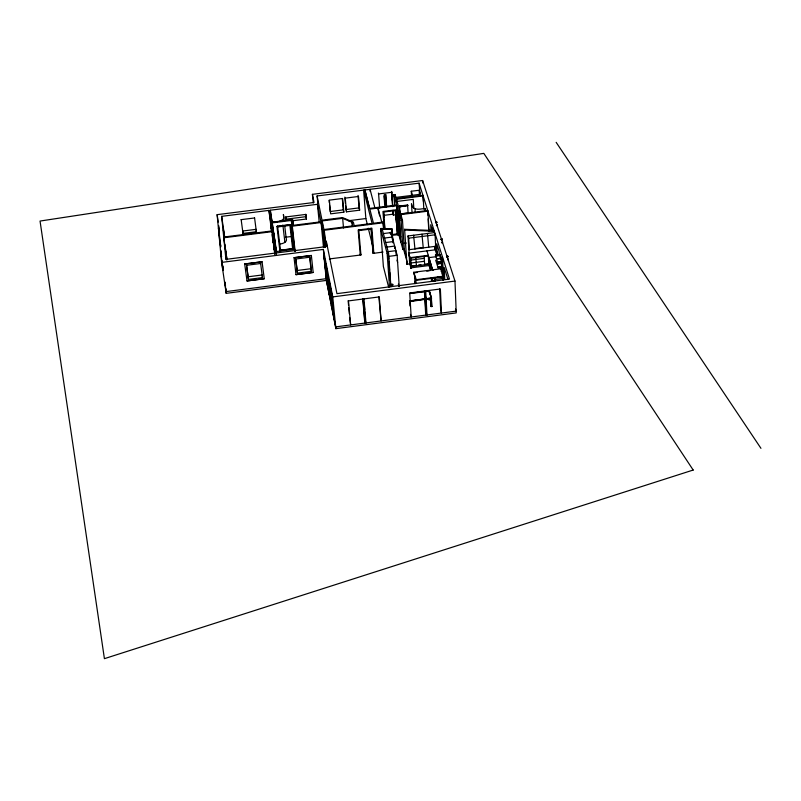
<?xml version="1.0" encoding="UTF-8"?>
<svg xmlns="http://www.w3.org/2000/svg" width="801" height="801" viewBox="0 0 801 801"><rect width="100%" height="100%" fill="white"/><g stroke="black" fill="none" stroke-linecap="round" stroke-linejoin="round"><path stroke-width="1.2" d="M447.869 259.544L448.099 258.853M441.011 239.559C443.253 237.877 442.222 241.421 440.95 239.269C442.542 237.577 443.213 240.65 441.001 239.429M435.544 222.558C437.757 220.926 436.725 224.36 435.484 222.267C437.056 220.625 437.706 223.599 435.534 222.418M448.16 260.005L448.16 259.384M446.507 256.26C448.44 254.728 448.56 258.192 446.578 256.881M448.17 256.54L446.507 256.59L448.19 256.67M436.905 225.862L436.915 225.081M334.027 318.367L333.927 319.399L331.734 293.987L328.951 279.919L331.624 306.092M430.978 306.222L431.809 306.543L430.978 306.222L430.588 298.493L431.098 306.633M364.695 321.752L365.667 321.622L365.967 322.963L364.996 323.093L364.695 321.752L362.793 298.943M425.641 313.782L426.613 313.662L426.983 314.983L426.022 315.113L425.641 313.792L424.41 290.953M312.41 194.333L314.022 202.483L217.131 214.658L221.617 262.398L226.202 293.336L326.438 280.42L335.869 328.65L456.23 312.911L454.978 281.071L422.618 180.525L312.41 194.333L313.291 202.963M244.685 263.98L247.018 280.951L264.26 278.738L262.067 261.757L244.685 263.98L262.067 261.757M295.99 274.663L313.171 272.45L311.359 255.469L294.047 257.682L295.99 274.663L313.171 272.45M410.733 260.095L424.29 258.353M436.134 256.7L428.996 257.612L429.456 266.513M441.201 258.583L437.586 258.813L441.121 258.353L441.291 260.695M407.529 263.389L406.718 263.489L406.928 264.24L409.671 263.889L411.223 268.375L410.623 258.222M410.903 263.018L424.45 261.276M442.162 261.787L442.122 263.499M412.014 265.852L414.107 265.582M418.573 265.011L420.936 264.7M424.48 264.25L429.296 263.629M442.372 262.107L437.837 262.928L442.372 262.107L439.949 254.418L435.434 254.998L439.959 254.658L442.382 262.348M410.833 266.553L428.765 264.24L430.678 270.568M441.351 263.259C432.059 265.642 443.534 261.196 441.281 264.911M326.267 278.688L225.942 291.604L225.111 282.893M442.082 264.57L442.022 263.259M326.838 281.612L323.344 249.421L221.617 262.398M442.382 266.693L442.342 268.395L439.659 267.093M438.067 267.844L442.593 267.013L438.067 267.844L435.684 260.125M413.727 272.27L441.121 268.735L443.454 276.195L415.859 279.759L413.727 272.27L415.889 280.36L443.474 276.786M413.767 272.861L417.321 272.4M426.793 271.179L429.166 270.878M442.522 269.677L442.312 266.343L438.768 266.803L442.382 266.573L442.522 269.677L442.242 268.155L440.47 267.294M437.086 277.286L441.772 276.685M434.843 279.489L443.023 278.428M329.131 293.306L326.498 269.727L324.215 258.172M328.65 279.96L331.734 293.987M432.32 280.881L434.583 280.59M323.344 249.421L332.755 296.901L454.978 281.071M409.922 293.296L429.416 290.773L431.559 298.272L409.481 301.146M409.942 293.536L429.446 291.093M428.625 291.794L429.456 292.105M409.471 300.906L431.549 298.032L409.561 301.056M409.601 301.647L431.298 298.403L431.699 306.132M274.182 235.744L276.455 253.857M383.699 228.806L383.078 222.047L373.466 223.269L369.842 209.101L396.885 205.687L401.121 220.505L402.943 249.511L404.295 249.331L406.588 257.481M324.065 230.267L383.268 222.768M401.121 220.505L402.492 220.325L404.295 249.331M272.66 236.966L274.312 236.766M286.027 237.176L292.145 236.405M273.962 237.206L272.21 222.868L291.324 220.455L292.305 226.162L321.081 222.528L323.123 232.63L324.505 232.46L325.576 243.334M358.918 230.568L371.274 228.996L373.156 253.396L373.827 253.306L371.894 228.245L358.167 229.997L360.26 255.048L360.941 254.958L358.728 229.767M388.625 287.098L383.369 266.493L380.605 228.545L391.909 228.776L393.011 242.833M273.622 243.324L275.073 254.037M390.768 232.64L389.636 232.781M383.779 233.532L390.988 232.61L397.156 255.299L399.208 286.408M325.496 247.469L324.896 241.391L326.287 241.221L336.941 293.647L449.491 279.088L419.083 183.169L317.096 195.955L317.837 203.364M392.41 234.523L397.857 233.752M392.6 235.224L400.28 234.543M279.749 250.262L292.585 248.7L292.715 249.491L293.386 249.411L290.563 224.66L276.936 226.383L279.919 251.124L280.59 251.033L277.567 226.092L277.697 226.953L289.962 225.401L289.812 224.55L292.715 249.491L280.58 250.963M279.769 250.413L293.296 248.69M275.724 251.584L279.919 251.124M294.978 251.504L294.578 249.181L293.386 249.411M383.779 238.137L392.2 237.066L392.36 239.409M409.671 263.889L408.049 235.945L434.392 232.59L435.093 234.803L435.754 248.53L437.156 253.016M408.049 235.945L408.69 238.167L435.093 234.803M386.162 242.483L393.421 241.562M398.918 235.094L402.943 249.511M403.874 243.354L406.307 243.043M386.152 247.179L394.653 246.097L394.813 248.45M260.635 263.489L246.518 265.291L248.45 279.399L262.468 277.597L260.595 263.249M323.884 255.829L326.818 269.196L329.311 294.257L326.538 269.236L323.884 255.829L326.377 280.72L331.203 303.909M223.189 270.558L221.857 260.325M360.029 254.247L360.75 254.157L360.941 254.958M371.073 228.205L372.956 252.595L373.666 252.495M329.391 258.923L360.26 255.048M383.038 252.055L373.827 253.306M387.354 251.764L395.894 250.673L396.215 255.409M414.908 248.6L423.218 247.529M408.74 247.419L409.381 249.662L435.644 246.297M380.605 228.545L387.143 253.486L388.585 253.296L390.918 286.808M432.73 270.418L428.335 255.919L409.922 258.282L408.61 253.226L435.223 249.822L436.966 255.429M408.65 253.817L410.342 258.252L410.953 268.405M387.964 254.077L388.575 256.39L397.156 255.299M248.45 279.399L248.14 276.776L262.127 274.983L262.468 277.597M297.011 270.508L310.938 268.725L311.419 271.309L297.451 273.111L295.679 258.763M408.61 253.226L409.882 257.692L428.305 255.329L428.765 264.24M440.23 255.519L436.635 255.739L440.16 255.289L440.23 258.643M378.382 193.081L378.613 193.942L391.819 192.29L392.78 206.668M411.283 191.239L419.183 190.248L420.455 194.263L412.515 195.264L411.283 191.239L411.564 196.075M221.677 216.34L268.956 210.393L272.02 230.928L223.709 237.046L221.677 216.34L224.731 237.396M271.779 222.077L270.307 210.222L317.416 204.305L320.941 221.807L293.546 225.271L292.565 219.574L272.1 222.157M394.763 205.797L393.742 194.703L395.083 194.533L396.255 198.628L422.918 195.264L423.379 201.411M395.404 197.467L412.064 195.374M396.605 201.772L396.445 199.289L423.128 195.925L423.809 209.051M241.121 219.654L254.588 217.962M396.555 201.492L413.296 199.389L413.787 208.12M343.829 212.185L342.608 198.468L329.351 200.14L330.653 213.847L343.829 212.185L343.299 209.872L330.152 211.534L329.561 205.306M345.932 209.542L359.058 207.89L359.619 210.182L346.463 211.844L345.601 205.807M292.285 220.796L306.453 219.013L306.012 216.66L285.997 219.184L285.727 216.891M219.794 241.041L218.493 227.965L219.073 230.057M400.039 212.946L399.559 205.817L407.729 205.286L399.729 206.768L407.749 205.747M272.65 222.257L277.657 221.627M407.729 205.286L399.559 205.817M384.22 228.866L382.968 211.444L396.495 209.802L398.117 235.104M399.088 216.981L397.086 209.942L399.088 216.981L400.68 241.882M271.699 231.048L271.239 227.324L271.919 230.928M276.946 226.453L290.563 224.66M322.643 225.722L322.162 220.926L342.648 218.333L352.009 222.288L352.851 225.882L323.914 229.547L325.136 241.111M383.589 215.379L393.091 214.177L393.331 215.058L395.774 214.758M241.151 219.584L242.993 233.411L256.38 231.719L254.578 217.892M400.069 213.897L408.099 213.026L407.579 204.806M400.11 214.037L427.734 210.473L427.974 215.259M348.485 220.736L365.857 218.543L367.369 224.59M223.779 237.777L272.13 231.659L275.324 253.076L225.912 259.374L223.779 237.777L226.933 259.394M219.945 240.46L220.615 246.928M436.315 225.371L437.216 225.071L436.865 224.56M441.792 242.413L442.563 241.672M441.802 242.993L442.623 242.202M406.928 264.24L404.615 229.306L434.102 230.538M392.11 229.517L382.207 229.106L382.287 230.308M439.829 267.023L442.312 268.235M442.022 263.098L440.36 262.287L442.092 263.339M439.429 262.187L442.102 263.489M440.58 267.194L442.242 268.005M556.164 142.338L760.95 448.33M422.978 196.435L423.188 197.086M427.794 211.644L428.014 212.345M434.152 231.729L434.392 232.47M432.67 230.928L430.708 224.721L431.008 230.848M447.959 279.409L444.205 267.504L444.725 279.419M441.061 258.723L441.131 260.255M441.211 262.608L442.603 267.254M455.499 309.026L456.159 311.128L335.689 326.878L331.434 305.121L331.334 306.132M441.711 267.574L443.173 272.24M441.802 272.871L442.823 276.145M435.434 254.998L437.837 262.928M427.454 233.471L428.725 247.179M421.957 234.172L423.238 247.879M426.953 250.873L432.72 270.418M429.126 260.085L430.958 266.152M429.276 263.008L431.108 269.086L430.868 264.27M430.447 268.966L429.396 265.481L411.073 267.844L411.223 268.375M424.18 256.45L424.63 264.771M413.616 235.244L414.928 248.951M429.686 292.886L431.078 297.622M415.879 257.522L416.36 265.842L416.21 265.311M396.445 199.289L400.64 213.897M402.492 220.325L400.84 214.598L427.954 211.164L428.986 231.649M404.615 229.306L404.825 230.047L434.332 231.279L434.392 232.59M393.742 194.703L396.685 204.996L369.531 208.42L364.805 189.977M399.018 217.211L396.875 207.359M391.819 192.29L391.579 191.419L392.53 205.797M414.868 281.381L415.088 283.644L414.377 273.021M400.15 234.553L400.85 237.056M403.624 249.421L407.208 262.227M396.996 260.095L397.626 262.418M410.472 314.362L411.183 317.006L409.712 292.956L440.36 288.981L441.481 313.051L440.69 310.408L439.679 288.781M398.347 284.085L398.968 286.438M381.777 222.207L378.022 208.07L378.192 210.293M378.483 211.414L379.674 215.91M382.007 228.365L388.585 253.296M374.878 207.749L370.052 189.316L370.222 191.519M364.936 189.957L369.661 208.4M368.27 228.215L372.795 246.368M372.956 252.595L373.156 253.396M317.096 195.955L322.012 220.175L342.488 217.582L353.371 222.107L354.222 225.702L372.095 223.439L363.614 190.127L365.857 218.543M322.162 220.926L324.505 232.46M324.896 241.391L325.947 246.628L276.735 252.896L270.307 210.222M325.637 263.96L325.536 263.439L327.879 286.978M328.981 282.363L331.384 294.498M311.359 255.469L294.047 257.682M285.997 236.766L286.458 239.579A6.728 3.584 -6.6 0 1 280.34 243.985M280.46 250.172L280.59 251.033M273.762 243.314L272.52 235.945L273.642 243.564M271.239 227.324L271.859 231.549M220.856 252.275L221.537 256.931M222.548 266.242L223.028 269.486M222.608 268.225L220.555 249.932L221.507 256.37M217.131 214.658L218.222 222.077M218.773 225.782L219.134 228.255M218.493 227.965L219.114 232.22M218.783 230.267L219.124 232.57M220.255 242.603L220.736 245.817M221.146 252.045L221.466 254.187M224.761 244.245L225.111 246.648M225.461 249.051L227.033 259.854M246.538 265.041L248.14 276.776M264.26 278.738L247.018 280.951M256.38 231.719L256.06 229.336L242.713 231.028L242.993 233.411M272.13 231.659L274.943 254.057M271.379 227.314L271.839 231.028M272.32 234.563L274.753 253.977M272.16 234.763L272.61 238.478M272.861 240.4L273.161 242.823M273.531 245.917L273.902 248.861M268.956 210.393L271.549 231.469M275.634 248.03L272.761 227.234L274.913 242.883M275.914 249.982L276.355 253.997M275.083 245.036L275.464 248.23M275.924 251.184L276.215 253.557M274.272 239.599L274.573 242.072M271.149 215.799L271.879 221.757M282.863 224.961L284.906 242.343M286.257 220.395L285.857 216.951L305.962 214.408L306.453 219.013M284.155 220.886L283.394 214.488L283.854 217.271A6.798 3.534 -6.6 0 1 279.389 221.286M284.695 225.622L286.027 236.976M292.565 219.574L293.236 225.552M292.305 226.162L295.158 251.384M297.451 273.111L295.849 258.993L309.907 257.191L311.419 271.309M291.324 220.455L294.578 249.181M305.762 214.358L306.012 216.66M309.687 256.971L310.938 268.725M317.416 204.305L319.158 221.667M323.123 232.63L324.565 247.129M325.767 265.201L327.989 287.499M321.081 222.528L323.464 247.028M324.295 257.041L326.407 278.197M224.41 237.887L223.389 229.687L224.21 238.057M226.573 259.724L225.562 251.674L226.343 259.554M332.755 296.901L335.869 328.65M326.287 241.221L326.768 246.077M331.434 294.027L333.927 319.399M330.443 288.22L332.896 312.6M329.061 281.121L330.372 294.317M330.723 297.922L331.203 302.718M395.233 210.763L396.405 223.169M329.091 200.33L329.331 202.823M225.131 282.132L225.492 285.867M225.722 288.35L226.202 293.336M222.738 265.782L223.079 269.366M218.763 227.935L219.084 231.349M219.404 234.773L219.915 239.669M220.255 243.264L220.665 246.848M221.056 252.275L221.507 257.041M348.135 300.655L348.575 305.451M348.785 307.854L349.336 313.852M349.657 317.446L350.658 324.916L348.485 300.906L379.284 296.911L381.096 320.941L378.823 296.68M342.307 198.668L343.299 209.872M342.648 218.333L343.519 227.945M346.463 211.844L345.261 198.137L358.508 196.475L359.619 210.182M344.841 197.096L345.381 203.324M352.009 222.288L352.31 225.902M419.854 192.981L419.083 183.169M363.974 298.943L365.967 322.963M364.075 302.418L364.675 309.627M364.866 312.02L365.466 319.219M362.993 299.073L364.996 323.093M358.037 195.434L359.058 207.89M378.613 193.942L379.654 208.33M387.143 253.486L389.506 286.988M384.911 228.956L383.709 212.015L395.854 210.483L397.426 234.683L395.694 210.853M383.569 212.385L383.909 217.221M384.079 219.644L384.68 228.105M383.078 222.047L383.509 228.085M386.653 206.898L385.792 194.463L384.21 194.663L385.081 207.099M385.561 194.573L386.422 206.998M388.575 256.39L388.745 258.833M388.916 261.276L389.516 269.827M389.686 272.27L390.277 280.811M384.069 196.015L384.68 204.716M391.909 228.776L392.65 239.669M390.668 232.27L390.828 234.683M393.011 210.273L393.331 215.058M392.85 210.583L393.091 214.177M391.699 195.965L392.009 199.799M399.148 215.539L400.81 241.872M397.216 209.922L398.818 234.723M396.885 205.687L398.788 235.114M396.735 216.41L396.996 220.195M397.536 228.796L397.717 231.349M395.083 194.533L395.153 195.704M400.921 215.799L401.071 218.212M409.732 302.347L409.952 305.952M408.69 238.167L409.381 249.662M409.882 257.692L409.922 258.282M412.044 212.666L411.484 203.754L412.315 206.508A6.788 3.534 -3.4 0 0 420.084 209.121L425.461 208.44L425.581 210.933M415.709 277.697L416.039 283.394M415.018 208.701L415.228 212.445M424.72 291.063L426.022 315.113M419.183 190.248L419.384 193.872M422.618 180.525L422.748 182.998M425.701 290.933L426.983 314.983M425.711 296.831L426.292 307.654M431.318 277.977L431.499 281.391M428.165 218.883L428.765 230.938M431.809 306.543L431.389 298.212L429.306 291.113L429.336 291.704M425.051 208.49L425.181 210.983M432.53 228.195L432.65 230.638M434.933 281.461L434.743 277.597L431.889 277.957L432.059 281.381M433.251 269.747L433.281 270.348M437.236 254.738L436.715 243.774L439.098 251.314L439.258 254.788M435.053 246.368L435.223 249.822M434.863 246.368L434.973 248.811M441.121 268.735L441.251 271.599M442.492 257.001L443.494 279.429M442.302 264.781L442.162 261.667L438.537 261.897L442.082 261.436L442.162 264.801M442.943 276.535L443.113 280.4M693.185 470.037L104.41 658.662L40.05 221.056L483.814 153.371L693.185 470.037M429.736 299.404L429.136 299.904L429.736 299.404M434.442 277.867L432.18 278.157L432.31 280.64L434.563 280.35L434.442 277.867M391.228 285.346A1.171 0.661 -4 0 0 393.081 284.816A1.171 0.661 -4 0 0 391.469 284.205A1.171 0.661 -4 0 0 391.228 285.346"/></g></svg>
